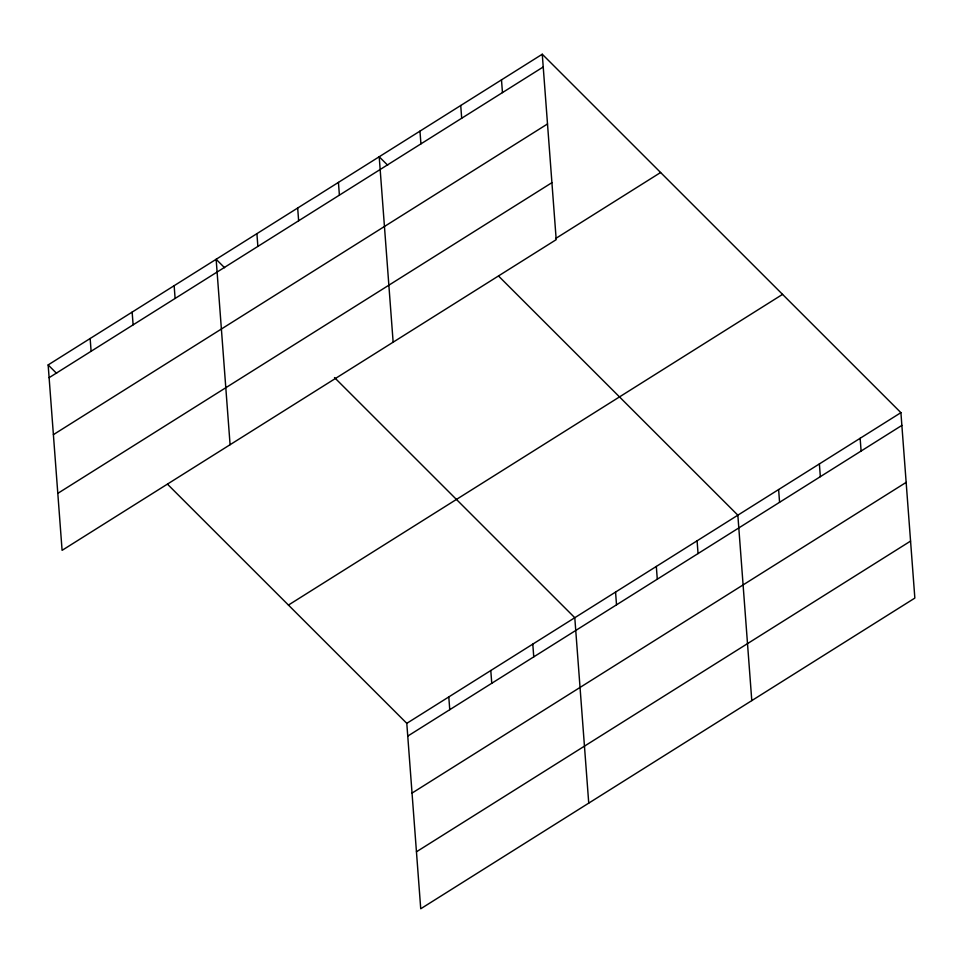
<?xml version="1.0" encoding="UTF-8"?>
<svg xmlns="http://www.w3.org/2000/svg" width="963" height="963" viewBox="0 0 963 963"><rect width="100%" height="100%" fill="white"/><g stroke="black" fill="none" stroke-linecap="round" stroke-linejoin="round"><path stroke-width="1.44" d="M542.265 54.229L556.205 239.655L62.089 550.342L48.15 364.917L542.265 54.229L900.911 412.658L914.85 598.083L420.735 908.771L406.795 723.345L167.55 484.257M49.113 377.677L543.216 66.977M53.398 434.65L547.502 123.962M57.804 493.369L551.919 182.669M555.615 238.535L660.618 172.509M288.443 605.065L782.558 294.377M406.795 723.345L900.911 412.658M407.758 736.093L901.862 425.405M412.044 793.079L906.147 482.391M416.449 851.786L910.565 541.098M387.656 165.203L379.205 156.764L393.145 342.178M498.605 276.092L737.851 515.181L751.79 700.607M224.596 267.738L216.145 259.288L230.085 444.713M334.498 377.568L574.791 617.716L588.742 803.13M48.15 364.917L56.6 373.367M860.14 438.285L861.103 451.033M819.381 463.913L820.344 476.673M778.622 489.553L779.573 502.301M697.092 540.809L698.043 553.569M656.321 566.449L657.284 579.196M615.562 592.076L616.513 604.824M501.494 79.857L502.457 92.617M532.792 644.115L533.755 656.874M460.735 105.497L461.686 118.244M490.793 670.525L491.756 683.285M419.964 131.124L420.927 143.872M448.794 696.935L449.757 709.683M338.434 182.392L339.397 195.14M297.675 208.02L298.638 220.78M256.916 233.66L257.867 246.408M174.147 285.698L175.11 298.446M132.148 312.108L133.111 324.856M90.149 338.519L91.112 351.266"/></g></svg>
